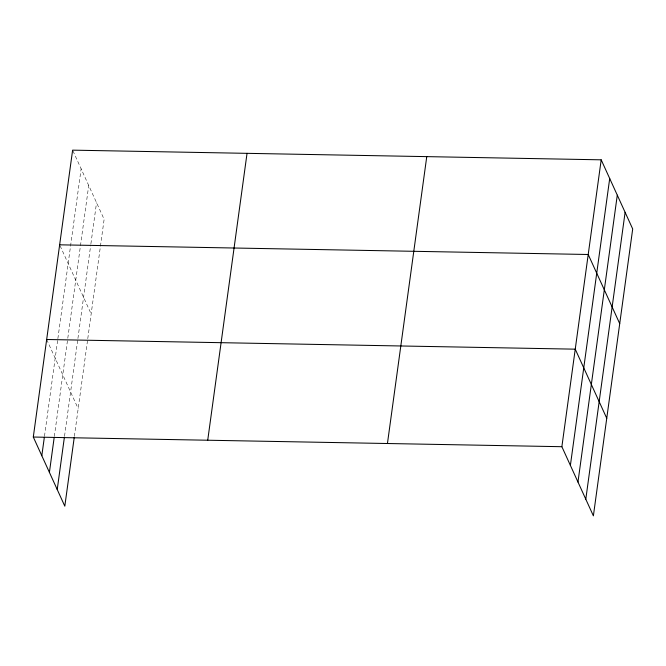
<?xml version="1.0" encoding="UTF-8"?>
<svg xmlns="http://www.w3.org/2000/svg" width="666" height="666" viewBox="0 0 666 666"><rect width="100%" height="100%" fill="white"/><g stroke="black" fill="none" stroke-linecap="round" stroke-linejoin="round"><path stroke-width="0.5" stroke-dasharray="3.33 2.5" d="M44.489 436.213L57.726 339.66M57.867 338.628L81.135 168.839M54.329 436.438L88.72 185.489M64.544 436.138L77.78 339.51M77.922 338.478L90.759 244.83M90.901 243.806L96.545 202.639M74.384 436.363L87.629 339.693M87.77 338.661L104.129 219.297L72.619 150.15M60.073 245.754L91.159 313.969M46.67 339.494L78.18 408.641"/><path stroke-width="1" d="M74.242 437.387L64.81 506.177L33.3 437.038L72.619 150.15L601.19 159.823L632.7 228.962L593.381 515.85L561.871 446.703L601.19 159.823M41.816 455.727L44.347 437.246M49.409 472.377L54.187 437.462M57.226 489.527L64.402 437.162M207.725 440.226L247.044 153.338M387.445 443.514L426.764 156.627M570.387 465.392L609.706 178.505M577.971 482.042L617.29 195.155M585.797 499.2L625.108 212.312M59.64 244.822L588.211 254.495L619.721 323.634M46.67 339.494L575.241 349.167L606.751 418.306M33.3 437.038L561.871 446.703"/></g></svg>
